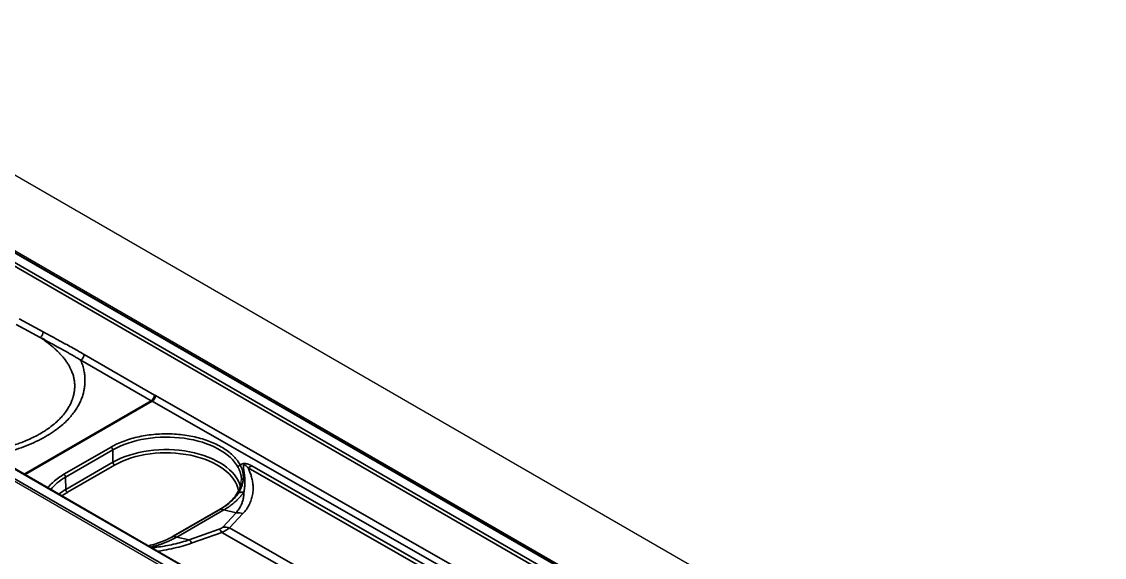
# Model space of a CAD drawing. Header units: millimetres. Extents: x 101 to 3000, y 150 to 4305.
# Drawn here: x 1850.9 to 2023.9, y 1246 to 1331.7 of the extents above; entities that cross this region are included whole.
import ezdxf

# ---------------------------------------------------------------- set-up
doc = ezdxf.new("R2010")
doc.units = ezdxf.units.MM
doc.header["$LTSCALE"] = 15
doc.layers.add('_Sichtbarkanten', color=7, linetype='Continuous', lineweight=25)
doc.layers.add('Sichtbar schmal (ISO)', color=7, linetype='Continuous', lineweight=35)

msp = doc.modelspace()

# ---------------------------------------------------------------- linework, layer by layer
at = {"layer": '_Sichtbarkanten'}
for p, q in [((1594.38, 1454.61), (2071.68, 1179.05)), ((1611.35, 1432.49), (2033.51, 1188.76)), ((1612.04, 1432.35), (2033.12, 1189.24)), ((2001.14, 1170.78), (1580.06, 1413.89)), ((2003.53, 1171.46), (1581.4, 1415.18)), ((1882.59, 1253.74), (1875.07, 1249.39))]:
    msp.add_line(p, q, dxfattribs=at)
msp.add_ellipse((1875.26, 1249.07), major_axis=(-0.187, 0.325), ratio=0.589802, start_param=0.000536, end_param=0.000639, dxfattribs=at)
for points in [[(1885.38, 1256.28), (1885.81, 1256.99), (1886.03, 1257.71), (1886.05, 1258.38)], [(1882.59, 1253.74), (1882.59, 1253.74), (1882.59, 1253.74), (1882.59, 1253.74)]]:
    msp.add_open_spline(points, degree=3, dxfattribs=at)
for points, knots in [([(1882.59, 1253.74), (1883.5, 1254.26), (1884.26, 1254.87), (1885.04, 1255.77), (1885.22, 1256.03), (1885.38, 1256.28)], [0, 0, 0, 0, 0.5172031, 0.5172031, 0.7129245, 0.7129245, 0.7129245, 0.7129245]), ([(1871.15, 1247.89), (1872.16, 1248.13), (1873.13, 1248.45), (1874.36, 1249.01), (1874.73, 1249.2), (1875.07, 1249.39)], [0.0820415, 0.0820415, 0.0820415, 0.0820415, 0.5203042, 0.5203042, 0.7160716, 0.7160716, 0.7160716, 0.7160716])]:
    msp.add_open_spline(points, degree=3, knots=knots, dxfattribs=at)
at = {"layer": 'Sichtbar schmal (ISO)'}
for p, q in [((2031.71, 1187.52), (1609.57, 1431.24)), ((1609.84, 1431.69), (2031.97, 1187.97)), ((2033.32, 1188.74), (1611.17, 1432.47)), ((1579.87, 1414.4), (2002.02, 1170.67)), ((2003.34, 1171.44), (1581.21, 1415.16)), ((1850.51, 1284.15), (1854.37, 1282.06)), ((1850.05, 1283.26), (1853.91, 1281.18)), ((1860.37, 1277.55), (1871.63, 1271.05)), ((1860.9, 1278.46), (1872.16, 1271.95)), ((1872.3, 1271.88), (2026.57, 1183.75)), ((1851.34, 1259.33), (1871.63, 1271.05)), ((1851.48, 1259.25), (1871.77, 1270.97)), ((1871.77, 1270.97), (2025.52, 1183.15)), ((1857.68, 1259.29), (1865.21, 1263.64)), ((1857.95, 1258.84), (1865.48, 1263.18)), ((1865.48, 1263.18), (1865.51, 1261.21)), ((1857.98, 1256.86), (1865.51, 1261.21)), ((1858.24, 1256.41), (1865.77, 1260.76)), ((1887.1, 1260.33), (2001.47, 1194.99)), ((1887.71, 1260.64), (2002.07, 1195.3)), ((1857.95, 1258.84), (1857.98, 1256.86)), ((1887.87, 1257.85), (1887.87, 1257.85)), ((1882.73, 1253.74), (1875.21, 1249.4)), ((1875.71, 1249.26), (1883.23, 1253.6)), ((1885.22, 1253.15), (1883.08, 1250.86)), ((1885.22, 1253.15), (1883.23, 1253.6)), ((1886.28, 1253), (1884.15, 1250.71)), ((1877.7, 1248.81), (1875.71, 1249.26)), ((1882.48, 1250.51), (1877.7, 1248.81)), ((1882.93, 1250.01), (1878.16, 1248.31)), ((1882.93, 1250.01), (1980.94, 1194.02)), ((1884.15, 1250.71), (1982.15, 1194.72))]:
    msp.add_line(p, q, dxfattribs=at)
for centre, major_axis, ratio, start_param, end_param in [((1853.84, 1281.77), (0.356, 0.66), 0.595228, 4.00544, 5.463512), ((1860.37, 1278.16), (0.375, 0.65), 0.57735, 3.926991, 5.480334), ((1871.63, 1271.66), (0.375, 0.65), 0.57735, 3.926992, 5.480334), ((1871.77, 1271.58), (0.372, 0.651), 0.580313, 3.924309, 5.477656), ((1872.66, 1305.59), (-17.74, 35.69), 0.584954, 2.419128, 2.424095), ((1871.63, 1301.66), (18.75, -32.48), 0.57735, 5.497787, 5.503023), ((1874, 1258.32), (12.05, 0.06), 0.574224, 0.295803, 2.353525), ((1865.21, 1263.33), (0.188, -0.325), 0.57735, 0.802851, 2.36143), ((1874, 1256.31), (12.01, 0), 0.57735, 0.149566, 2.356194), ((1874, 1256.01), (11.63, 0), 0.57735, 0.093863, 2.356194), ((1865.77, 1261.06), (-0.187, 0.325), 0.57735, 0.802851, 2.356194), ((1885.87, 1260.45), (-0.33, -0.177), 0.783058, 4.318505, 5.869395), ((1887.68, 1266.78), (3.72, 6.51), 0.580365, 3.809993, 3.92436), ((1866.47, 1253.97), (12.05, 0.06), 0.574225, 2.353524, 2.698243), ((1857.68, 1258.98), (0.187, -0.325), 0.57735, 0.802851, 2.36143), ((1866.47, 1251.96), (12.01, 0), 0.57735, 2.356194, 2.495666), ((1866.47, 1251.66), (11.63, 0), 0.57735, 2.356194, 2.468253), ((1858.24, 1256.71), (-0.187, 0.325), 0.57735, 0.802851, 2.356194), ((1885.7, 1256.09), (-0.32, 0.196), 0.763655, 5.367945, 6.283189), ((1884.09, 1262.66), (-6.65, 3.47), 0.783417, 2.174068, 2.29128), ((1881.68, 1260.35), (-3.75, 6.5), 0.57735, 2.55575, 2.652887), ((1885.99, 1249.78), (-2.74, 2.56), 0.803702, 5.270685, 5.583182), ((1875.26, 1249.07), (-0.187, 0.325), 0.589802, 5.697944, 6.283721), ((1874.16, 1256.01), (-3.75, 6.5), 0.57735, 2.55575, 2.652887), ((1883.25, 1247.14), (-1.26, 3.53), 0.268501, 5.561414, 5.87391), ((1883.86, 1247.48), (-2.74, 2.56), 0.803702, 5.270686, 5.583183), ((1878.47, 1245.44), (-1.26, 3.53), 0.268501, 5.561414, 5.87391)]:
    msp.add_ellipse(centre, major_axis=major_axis, ratio=ratio, start_param=start_param, end_param=end_param, dxfattribs=at)
for points, knots in [([(1845.13, 1262.92), (1845.19, 1262.93), (1845.25, 1262.94), (1845.32, 1262.95), (1845.64, 1262.99), (1845.98, 1263.05), (1846.32, 1263.11), (1846.38, 1263.13), (1846.44, 1263.14), (1846.5, 1263.15), (1846.91, 1263.23), (1847.35, 1263.32), (1847.8, 1263.43), (1847.93, 1263.46), (1848.06, 1263.49), (1848.2, 1263.53), (1848.53, 1263.61), (1848.87, 1263.71), (1849.22, 1263.81), (1849.47, 1263.89), (1849.72, 1263.97), (1849.97, 1264.05), (1850.22, 1264.13), (1850.48, 1264.22), (1850.73, 1264.31), (1851.03, 1264.43), (1851.34, 1264.55), (1851.64, 1264.67), (1851.83, 1264.76), (1852.03, 1264.84), (1852.22, 1264.93), (1852.55, 1265.08), (1852.87, 1265.23), (1853.18, 1265.39), (1853.33, 1265.47), (1853.47, 1265.55), (1853.61, 1265.63), (1853.95, 1265.82), (1854.28, 1266.01), (1854.58, 1266.2), (1854.67, 1266.26), (1854.76, 1266.32), (1854.85, 1266.38), (1855.2, 1266.62), (1855.53, 1266.86), (1855.83, 1267.09), (1855.85, 1267.11), (1855.86, 1267.12), (1855.88, 1267.14), (1856.19, 1267.39), (1856.47, 1267.63), (1856.72, 1267.87), (1856.78, 1267.93), (1856.85, 1267.99), (1856.91, 1268.05), (1857.08, 1268.23), (1857.24, 1268.4), (1857.39, 1268.56), (1857.54, 1268.74), (1857.68, 1268.91), (1857.81, 1269.08), (1857.85, 1269.12), (1857.88, 1269.17), (1857.92, 1269.22), (1858.07, 1269.43), (1858.21, 1269.64), (1858.34, 1269.84), (1858.4, 1269.95), (1858.47, 1270.05), (1858.52, 1270.16), (1858.58, 1270.26), (1858.63, 1270.36), (1858.69, 1270.47), (1858.79, 1270.67), (1858.88, 1270.88), (1858.96, 1271.1), (1858.99, 1271.16), (1859.01, 1271.22), (1859.03, 1271.29), (1859.09, 1271.44), (1859.14, 1271.59), (1859.18, 1271.74), (1859.24, 1271.95), (1859.28, 1272.17), (1859.32, 1272.38), (1859.32, 1272.41), (1859.33, 1272.43), (1859.33, 1272.45), (1859.36, 1272.65), (1859.38, 1272.84), (1859.39, 1273.03), (1859.41, 1273.24), (1859.41, 1273.45), (1859.4, 1273.65), (1859.4, 1273.66), (1859.4, 1273.68), (1859.4, 1273.69), (1859.39, 1273.9), (1859.37, 1274.13), (1859.33, 1274.35), (1859.3, 1274.53), (1859.26, 1274.71), (1859.22, 1274.89), (1859.21, 1274.93), (1859.2, 1274.97), (1859.19, 1275.02), (1859.12, 1275.24), (1859.05, 1275.47), (1858.96, 1275.69), (1858.9, 1275.85), (1858.83, 1276.01), (1858.75, 1276.17), (1858.72, 1276.24), (1858.68, 1276.31), (1858.65, 1276.38), (1858.53, 1276.6), (1858.4, 1276.83), (1858.27, 1277.03), (1858.16, 1277.2), (1858.04, 1277.37), (1857.93, 1277.52), (1857.91, 1277.55), (1857.89, 1277.58), (1857.86, 1277.61), (1857.73, 1277.79), (1857.59, 1277.95), (1857.46, 1278.11), (1857.32, 1278.27), (1857.19, 1278.41), (1857.05, 1278.56), (1856.92, 1278.7), (1856.78, 1278.84), (1856.64, 1278.97), (1856.63, 1278.99), (1856.61, 1279), (1856.6, 1279.01), (1856.47, 1279.13), (1856.35, 1279.25), (1856.22, 1279.37), (1856.07, 1279.5), (1855.93, 1279.62), (1855.78, 1279.74), (1855.64, 1279.87), (1855.49, 1279.99), (1855.34, 1280.11), (1855.18, 1280.23), (1855.03, 1280.35), (1854.87, 1280.47), (1854.72, 1280.59), (1854.56, 1280.71), (1854.4, 1280.83), (1854.38, 1280.84), (1854.36, 1280.86), (1854.33, 1280.87), (1854.2, 1280.98), (1854.05, 1281.08), (1853.91, 1281.18)], [0.3621811, 0.3621811, 0.3621811, 0.3621811, 0.3653846, 0.3653846, 0.3653846, 0.3818232, 0.3818232, 0.3818232, 0.3846154, 0.3846154, 0.3846154, 0.4038462, 0.4038462, 0.4038462, 0.4093576, 0.4093576, 0.4093576, 0.4230769, 0.4230769, 0.4230769, 0.4327241, 0.4327241, 0.4327241, 0.4423077, 0.4423077, 0.4423077, 0.4539652, 0.4539652, 0.4539652, 0.4615385, 0.4615385, 0.4615385, 0.474558, 0.474558, 0.474558, 0.4807692, 0.4807692, 0.4807692, 0.4956006, 0.4956006, 0.4956006, 0.5, 0.5, 0.5, 0.5181467, 0.5181467, 0.5181467, 0.5192308, 0.5192308, 0.5192308, 0.5384615, 0.5384615, 0.5384615, 0.5434493, 0.5434493, 0.5434493, 0.5576923, 0.5576923, 0.5576923, 0.5727792, 0.5727792, 0.5727792, 0.5769231, 0.5769231, 0.5769231, 0.5961538, 0.5961538, 0.5961538, 0.6058788, 0.6058788, 0.6058788, 0.6153846, 0.6153846, 0.6153846, 0.6346154, 0.6346154, 0.6346154, 0.6403017, 0.6403017, 0.6403017, 0.6538462, 0.6538462, 0.6538462, 0.6730769, 0.6730769, 0.6730769, 0.6751186, 0.6751186, 0.6751186, 0.6923077, 0.6923077, 0.6923077, 0.7106147, 0.7106147, 0.7106147, 0.7115385, 0.7115385, 0.7115385, 0.7307692, 0.7307692, 0.7307692, 0.7464052, 0.7464052, 0.7464052, 0.75, 0.75, 0.75, 0.7692308, 0.7692308, 0.7692308, 0.7825567, 0.7825567, 0.7825567, 0.7884615, 0.7884615, 0.7884615, 0.8076923, 0.8076923, 0.8076923, 0.8236648, 0.8236648, 0.8236648, 0.8269231, 0.8269231, 0.8269231, 0.8461538, 0.8461538, 0.8461538, 0.8653846, 0.8653846, 0.8653846, 0.8846154, 0.8846154, 0.8846154, 0.8864713, 0.8864713, 0.8864713, 0.9038462, 0.9038462, 0.9038462, 0.9230769, 0.9230769, 0.9230769, 0.9423077, 0.9423077, 0.9423077, 0.9615385, 0.9615385, 0.9615385, 0.9807692, 0.9807692, 0.9807692, 0.9833197, 0.9833197, 0.9833197, 1, 1, 1, 1]), ([(1853.91, 1281.18), (1854.35, 1280.94), (1854.77, 1280.7), (1855.18, 1280.48), (1855.21, 1280.46), (1855.24, 1280.45), (1855.28, 1280.43), (1855.64, 1280.23), (1855.99, 1280.03), (1856.32, 1279.85), (1856.39, 1279.81), (1856.45, 1279.78), (1856.51, 1279.74), (1856.81, 1279.58), (1857.09, 1279.42), (1857.36, 1279.27), (1857.45, 1279.22), (1857.54, 1279.17), (1857.63, 1279.12), (1857.89, 1278.97), (1858.15, 1278.83), (1858.39, 1278.69), (1858.47, 1278.64), (1858.55, 1278.6), (1858.63, 1278.55), (1858.9, 1278.4), (1859.16, 1278.25), (1859.41, 1278.1), (1859.46, 1278.08), (1859.5, 1278.05), (1859.54, 1278.03), (1859.83, 1277.86), (1860.11, 1277.7), (1860.37, 1277.55)], [0, 0, 0, 0, 0.1540501, 0.1540501, 0.1540501, 0.1666667, 0.1666667, 0.1666667, 0.3069509, 0.3069509, 0.3069509, 0.3333333, 0.3333333, 0.3333333, 0.4590457, 0.4590457, 0.4590457, 0.5, 0.5, 0.5, 0.6250424, 0.6250424, 0.6250424, 0.6666667, 0.6666667, 0.6666667, 0.8081362, 0.8081362, 0.8081362, 0.8333333, 0.8333333, 0.8333333, 1, 1, 1, 1]), ([(1846.2, 1262.3), (1846.5, 1262.36), (1847.24, 1262.5), (1848.5, 1262.8), (1850.03, 1263.25), (1851.65, 1263.82), (1853.24, 1264.5), (1854.71, 1265.27), (1855.99, 1266.08), (1857.07, 1266.88), (1857.94, 1267.66), (1858.64, 1268.38), (1859.2, 1269.06), (1859.66, 1269.72), (1860.05, 1270.38), (1860.38, 1271.06), (1860.65, 1271.74), (1860.84, 1272.44), (1860.98, 1273.14), (1861.05, 1273.84), (1861.05, 1274.57), (1860.99, 1275.3), (1860.85, 1276.06), (1860.64, 1276.84), (1860.46, 1277.31), (1860.37, 1277.55)], [0.311186, 0.311186, 0.311186, 0.311186, 0.3333333, 0.3636364, 0.3939394, 0.4242424, 0.4545455, 0.4848485, 0.5151515, 0.5454545, 0.5757576, 0.6060606, 0.6363636, 0.6666667, 0.6969697, 0.7272727, 0.7575758, 0.7878788, 0.8181818, 0.8484848, 0.8787879, 0.9090909, 0.9393939, 0.969697, 1, 1, 1, 1]), ([(1865.21, 1263.64), (1865.52, 1263.82), (1866.18, 1264.16), (1867.27, 1264.62), (1868.45, 1265), (1869.69, 1265.32), (1870.98, 1265.55), (1872.3, 1265.7), (1873.65, 1265.77), (1875, 1265.75), (1876.33, 1265.65), (1877.64, 1265.47), (1878.91, 1265.21), (1880.11, 1264.87), (1881.25, 1264.45), (1882.3, 1263.97), (1883.26, 1263.43), (1884.1, 1262.83), (1884.83, 1262.18), (1885.43, 1261.48), (1885.74, 1261), (1885.87, 1260.75)], [0, 0, 0, 0, 0.0526316, 0.1052632, 0.1578947, 0.2105263, 0.2631579, 0.3157895, 0.3684211, 0.4210526, 0.4736842, 0.5263158, 0.5789474, 0.6315789, 0.6842105, 0.7368421, 0.7894737, 0.8421053, 0.8947368, 0.9473684, 1, 1, 1, 1]), ([(1885.51, 1260.39), (1885.53, 1260.35), (1885.55, 1260.32), (1885.57, 1260.28), (1885.58, 1260.27), (1885.58, 1260.27), (1885.58, 1260.27), (1885.6, 1260.23), (1885.62, 1260.19), (1885.64, 1260.15), (1885.64, 1260.15), (1885.64, 1260.14), (1885.65, 1260.13), (1885.66, 1260.1), (1885.68, 1260.06), (1885.7, 1260.01), (1885.71, 1260), (1885.71, 1259.99), (1885.71, 1259.98), (1885.73, 1259.95), (1885.75, 1259.9), (1885.77, 1259.86), (1885.77, 1259.85), (1885.78, 1259.83), (1885.78, 1259.82), (1885.8, 1259.78), (1885.81, 1259.74), (1885.83, 1259.7), (1885.84, 1259.68), (1885.84, 1259.66), (1885.85, 1259.64), (1885.86, 1259.6), (1885.88, 1259.56), (1885.89, 1259.52), (1885.9, 1259.49), (1885.9, 1259.47), (1885.91, 1259.44), (1885.92, 1259.4), (1885.93, 1259.36), (1885.94, 1259.32), (1885.95, 1259.28), (1885.96, 1259.25), (1885.97, 1259.22), (1885.98, 1259.18), (1885.98, 1259.14), (1885.99, 1259.1), (1886, 1259.06), (1886.01, 1259.02), (1886.01, 1258.97), (1886.02, 1258.93), (1886.02, 1258.89), (1886.03, 1258.85), (1886.03, 1258.8), (1886.04, 1258.75), (1886.04, 1258.7), (1886.04, 1258.66), (1886.05, 1258.62), (1886.05, 1258.59), (1886.05, 1258.52), (1886.05, 1258.46), (1886.05, 1258.39), (1886.05, 1258.39), (1886.05, 1258.38), (1886.05, 1258.38)], [0, 0, 0, 0, 0.0625, 0.0625, 0.0625, 0.0661891, 0.0661891, 0.0661891, 0.125, 0.125, 0.125, 0.1331624, 0.1331624, 0.1331624, 0.1875, 0.1875, 0.1875, 0.1999486, 0.1999486, 0.1999486, 0.25, 0.25, 0.25, 0.2665749, 0.2665749, 0.2665749, 0.3125, 0.3125, 0.3125, 0.3331226, 0.3331226, 0.3331226, 0.375, 0.375, 0.375, 0.3996603, 0.3996603, 0.3996603, 0.4375, 0.4375, 0.4375, 0.4662528, 0.4662528, 0.4662528, 0.5, 0.5, 0.5, 0.5329208, 0.5329208, 0.5329208, 0.5625, 0.5625, 0.5625, 0.5996775, 0.5996775, 0.5996775, 0.625, 0.625, 0.625, 0.6665373, 0.6665373, 0.6665373, 0.6685496, 0.6685496, 0.6685496, 0.6685496]), ([(1885.87, 1260.75), (1885.88, 1260.73), (1885.9, 1260.71), (1885.91, 1260.68), (1885.91, 1260.67), (1885.92, 1260.65), (1885.93, 1260.64), (1885.93, 1260.62), (1885.94, 1260.61), (1885.95, 1260.59), (1885.96, 1260.57), (1885.97, 1260.54), (1885.98, 1260.51), (1885.99, 1260.51), (1885.99, 1260.51), (1885.99, 1260.51), (1886, 1260.48), (1886.01, 1260.45), (1886.02, 1260.42), (1886.03, 1260.4), (1886.04, 1260.39), (1886.04, 1260.37), (1886.05, 1260.36), (1886.05, 1260.34), (1886.06, 1260.33), (1886.07, 1260.3), (1886.08, 1260.27), (1886.09, 1260.24), (1886.1, 1260.23), (1886.1, 1260.22), (1886.1, 1260.21), (1886.11, 1260.19), (1886.12, 1260.17), (1886.13, 1260.14), (1886.14, 1260.11), (1886.15, 1260.08), (1886.16, 1260.04), (1886.17, 1260.01), (1886.18, 1259.97), (1886.2, 1259.93), (1886.2, 1259.91), (1886.21, 1259.88), (1886.22, 1259.86), (1886.22, 1259.84), (1886.23, 1259.83), (1886.23, 1259.81), (1886.24, 1259.77), (1886.25, 1259.72), (1886.26, 1259.68), (1886.26, 1259.67), (1886.27, 1259.66), (1886.27, 1259.65), (1886.28, 1259.61), (1886.28, 1259.58), (1886.29, 1259.54), (1886.3, 1259.5), (1886.3, 1259.46), (1886.31, 1259.42), (1886.31, 1259.41), (1886.31, 1259.39), (1886.32, 1259.38), (1886.32, 1259.32), (1886.33, 1259.27), (1886.34, 1259.21), (1886.34, 1259.2), (1886.34, 1259.18), (1886.34, 1259.17), (1886.35, 1259.12), (1886.35, 1259.07), (1886.35, 1259.02), (1886.35, 1258.98), (1886.36, 1258.94), (1886.36, 1258.89), (1886.36, 1258.86), (1886.36, 1258.84), (1886.36, 1258.81), (1886.36, 1258.74), (1886.35, 1258.66), (1886.35, 1258.58), (1886.35, 1258.58), (1886.35, 1258.57), (1886.35, 1258.57), (1886.34, 1258.48), (1886.34, 1258.39), (1886.32, 1258.3), (1886.32, 1258.28), (1886.32, 1258.26), (1886.31, 1258.24), (1886.3, 1258.16), (1886.29, 1258.08), (1886.27, 1258), (1886.26, 1257.95), (1886.25, 1257.9), (1886.24, 1257.85), (1886.23, 1257.8), (1886.21, 1257.74), (1886.19, 1257.69), (1886.17, 1257.6), (1886.14, 1257.51), (1886.11, 1257.42), (1886.1, 1257.4), (1886.1, 1257.39), (1886.09, 1257.37), (1886.05, 1257.26), (1886.01, 1257.15), (1885.96, 1257.04), (1885.95, 1257.01), (1885.93, 1256.98), (1885.91, 1256.94), (1885.88, 1256.87), (1885.84, 1256.79), (1885.8, 1256.71), (1885.75, 1256.61), (1885.69, 1256.51), (1885.62, 1256.4)], [0, 0, 0, 0, 0.0416341, 0.0416341, 0.0416341, 0.0625, 0.0625, 0.0625, 0.0866207, 0.0866207, 0.0866207, 0.125, 0.125, 0.125, 0.1276593, 0.1276593, 0.1276593, 0.1662083, 0.1662083, 0.1662083, 0.1875, 0.1875, 0.1875, 0.2033565, 0.2033565, 0.2033565, 0.2399222, 0.2399222, 0.2399222, 0.25, 0.25, 0.25, 0.2764862, 0.2764862, 0.2764862, 0.3125, 0.3125, 0.3125, 0.3510776, 0.3510776, 0.3510776, 0.375, 0.375, 0.375, 0.3895387, 0.3895387, 0.3895387, 0.4289244, 0.4289244, 0.4289244, 0.4375, 0.4375, 0.4375, 0.4693245, 0.4693245, 0.4693245, 0.5, 0.5, 0.5, 0.5108569, 0.5108569, 0.5108569, 0.553618, 0.553618, 0.553618, 0.5625, 0.5625, 0.5625, 0.597656, 0.597656, 0.597656, 0.625, 0.625, 0.625, 0.6431249, 0.6431249, 0.6431249, 0.6875, 0.6875, 0.6875, 0.6904332, 0.6904332, 0.6904332, 0.7396953, 0.7396953, 0.7396953, 0.75, 0.75, 0.75, 0.7896329, 0.7896329, 0.7896329, 0.8125, 0.8125, 0.8125, 0.837854, 0.837854, 0.837854, 0.875, 0.875, 0.875, 0.8829222, 0.8829222, 0.8829222, 0.9250289, 0.9250289, 0.9250289, 0.9375, 0.9375, 0.9375, 0.9648926, 0.9648926, 0.9648926, 0.9999999, 0.9999999, 0.9999999, 0.9999999]), ([(1885.87, 1260.75), (1885.89, 1260.77), (1885.93, 1260.81), (1886, 1260.86), (1886.06, 1260.9), (1886.13, 1260.94), (1886.21, 1260.97), (1886.28, 1260.99), (1886.35, 1261.01), (1886.43, 1261.02), (1886.52, 1261.02), (1886.61, 1261.02), (1886.71, 1261.01), (1886.82, 1260.99), (1886.94, 1260.97), (1887.06, 1260.94), (1887.18, 1260.89), (1887.3, 1260.84), (1887.43, 1260.78), (1887.57, 1260.72), (1887.66, 1260.67), (1887.71, 1260.64)], [0, 0, 0, 0, 0.0526316, 0.1052632, 0.1578947, 0.2105263, 0.2631579, 0.3157895, 0.3684211, 0.4210526, 0.4736842, 0.5263158, 0.5789474, 0.6315789, 0.6842105, 0.7368421, 0.7894737, 0.8421053, 0.8947368, 0.9473684, 0.9999999, 0.9999999, 0.9999999, 0.9999999]), ([(1887.1, 1260.33), (1887.19, 1260.16), (1887.27, 1259.97), (1887.35, 1259.77), (1887.43, 1259.58), (1887.51, 1259.37), (1887.58, 1259.15), (1887.65, 1258.93), (1887.71, 1258.7), (1887.76, 1258.45), (1887.82, 1258.21), (1887.86, 1257.95), (1887.88, 1257.68), (1887.91, 1257.41), (1887.92, 1257.13), (1887.91, 1256.85), (1887.9, 1256.57), (1887.87, 1256.29), (1887.82, 1256.02), (1887.77, 1255.74), (1887.7, 1255.47), (1887.61, 1255.21), (1887.52, 1254.94), (1887.41, 1254.68), (1887.28, 1254.43), (1887.15, 1254.17), (1887, 1253.92), (1886.84, 1253.68), (1886.67, 1253.45), (1886.48, 1253.22), (1886.28, 1253)], [0, 0, 0, 0, 0.1, 0.1, 0.1, 0.2, 0.2, 0.2, 0.3, 0.3, 0.3, 0.4, 0.4, 0.4, 0.5, 0.5, 0.5, 0.6, 0.6, 0.6, 0.7, 0.7, 0.7, 0.8, 0.8, 0.8, 0.9, 0.9, 0.9, 1, 1, 1, 1]), ([(1886.43, 1256.46), (1886.46, 1256.56), (1886.48, 1256.66), (1886.49, 1256.76), (1886.5, 1256.77), (1886.5, 1256.78), (1886.5, 1256.79), (1886.52, 1256.89), (1886.53, 1256.99), (1886.54, 1257.09), (1886.54, 1257.1), (1886.55, 1257.11), (1886.55, 1257.12), (1886.56, 1257.21), (1886.57, 1257.31), (1886.58, 1257.4), (1886.58, 1257.41), (1886.58, 1257.42), (1886.58, 1257.43), (1886.59, 1257.53), (1886.59, 1257.62), (1886.6, 1257.72), (1886.6, 1257.73), (1886.6, 1257.73), (1886.6, 1257.74), (1886.6, 1257.84), (1886.6, 1257.93), (1886.6, 1258.03), (1886.6, 1258.03), (1886.6, 1258.04), (1886.6, 1258.05), (1886.6, 1258.14), (1886.6, 1258.23), (1886.6, 1258.32), (1886.6, 1258.33), (1886.6, 1258.33), (1886.6, 1258.34), (1886.6, 1258.43), (1886.59, 1258.51), (1886.59, 1258.58), (1886.59, 1258.59), (1886.59, 1258.6), (1886.59, 1258.6), (1886.58, 1258.68), (1886.58, 1258.75), (1886.57, 1258.82), (1886.57, 1258.83), (1886.57, 1258.83), (1886.57, 1258.84), (1886.56, 1258.9), (1886.56, 1258.97), (1886.55, 1259.03), (1886.55, 1259.03), (1886.55, 1259.04), (1886.55, 1259.04), (1886.54, 1259.1), (1886.54, 1259.16), (1886.53, 1259.22), (1886.53, 1259.22), (1886.53, 1259.22), (1886.53, 1259.23), (1886.52, 1259.28), (1886.51, 1259.34), (1886.51, 1259.39), (1886.51, 1259.39), (1886.51, 1259.39), (1886.51, 1259.4), (1886.5, 1259.45), (1886.49, 1259.49), (1886.49, 1259.54), (1886.49, 1259.54), (1886.49, 1259.55), (1886.48, 1259.55), (1886.48, 1259.6), (1886.47, 1259.64), (1886.47, 1259.68), (1886.47, 1259.68), (1886.47, 1259.69), (1886.46, 1259.69), (1886.46, 1259.73), (1886.45, 1259.77), (1886.45, 1259.81), (1886.45, 1259.81), (1886.45, 1259.81), (1886.45, 1259.82), (1886.44, 1259.85), (1886.43, 1259.89), (1886.43, 1259.92), (1886.43, 1259.93), (1886.43, 1259.93), (1886.43, 1259.93), (1886.42, 1259.97), (1886.42, 1260), (1886.41, 1260.03), (1886.41, 1260.03), (1886.41, 1260.03), (1886.41, 1260.04), (1886.41, 1260.07), (1886.4, 1260.1), (1886.4, 1260.13), (1886.4, 1260.13), (1886.4, 1260.13), (1886.4, 1260.13), (1886.4, 1260.16), (1886.39, 1260.19), (1886.39, 1260.22), (1886.39, 1260.22), (1886.39, 1260.22), (1886.39, 1260.22), (1886.39, 1260.25), (1886.38, 1260.27), (1886.38, 1260.3), (1886.38, 1260.32), (1886.37, 1260.35), (1886.37, 1260.37), (1886.37, 1260.4), (1886.37, 1260.42), (1886.37, 1260.44), (1886.37, 1260.46), (1886.37, 1260.49), (1886.37, 1260.51), (1886.36, 1260.53), (1886.37, 1260.54), (1886.37, 1260.56), (1886.37, 1260.58), (1886.37, 1260.6), (1886.37, 1260.61), (1886.37, 1260.63), (1886.37, 1260.65), (1886.38, 1260.66), (1886.38, 1260.67), (1886.38, 1260.69), (1886.39, 1260.7), (1886.39, 1260.71), (1886.39, 1260.72), (1886.4, 1260.73), (1886.4, 1260.74), (1886.41, 1260.75), (1886.42, 1260.76), (1886.42, 1260.76), (1886.43, 1260.77), (1886.44, 1260.77), (1886.44, 1260.78), (1886.45, 1260.78), (1886.46, 1260.79), (1886.47, 1260.79), (1886.48, 1260.79), (1886.49, 1260.79), (1886.5, 1260.79), (1886.51, 1260.79), (1886.52, 1260.79), (1886.53, 1260.79), (1886.54, 1260.79), (1886.55, 1260.78), (1886.57, 1260.78), (1886.58, 1260.77), (1886.6, 1260.77), (1886.61, 1260.76), (1886.63, 1260.75), (1886.65, 1260.74), (1886.66, 1260.73), (1886.68, 1260.72), (1886.7, 1260.71), (1886.72, 1260.69), (1886.74, 1260.68), (1886.76, 1260.67), (1886.78, 1260.65), (1886.8, 1260.63), (1886.82, 1260.62), (1886.84, 1260.6), (1886.86, 1260.58), (1886.88, 1260.56), (1886.9, 1260.54), (1886.93, 1260.51), (1886.95, 1260.49), (1886.97, 1260.47), (1887, 1260.44), (1887.02, 1260.42), (1887.05, 1260.39), (1887.08, 1260.36), (1887.1, 1260.33)], [0, 0, 0, 0, 0.021727, 0.021727, 0.021727, 0.02381, 0.02381, 0.02381, 0.045583, 0.045583, 0.045583, 0.047619, 0.047619, 0.047619, 0.069445, 0.069445, 0.069445, 0.071429, 0.071429, 0.071429, 0.093311, 0.093311, 0.093311, 0.095238, 0.095238, 0.095238, 0.11718, 0.11718, 0.11718, 0.119048, 0.119048, 0.119048, 0.141038, 0.141038, 0.141038, 0.142857, 0.142857, 0.142857, 0.164889, 0.164889, 0.164889, 0.166667, 0.166667, 0.166667, 0.188744, 0.188744, 0.188744, 0.190476, 0.190476, 0.190476, 0.212605, 0.212605, 0.212605, 0.214286, 0.214286, 0.214286, 0.236468, 0.236468, 0.236468, 0.238095, 0.238095, 0.238095, 0.260328, 0.260328, 0.260328, 0.261905, 0.261905, 0.261905, 0.284189, 0.284189, 0.284189, 0.285714, 0.285714, 0.285714, 0.308049, 0.308049, 0.308049, 0.309524, 0.309524, 0.309524, 0.33191, 0.33191, 0.33191, 0.333333, 0.333333, 0.333333, 0.35577, 0.35577, 0.35577, 0.357143, 0.357143, 0.357143, 0.379631, 0.379631, 0.379631, 0.380952, 0.380952, 0.380952, 0.403491, 0.403491, 0.403491, 0.404762, 0.404762, 0.404762, 0.427351, 0.427351, 0.427351, 0.428571, 0.428571, 0.428571, 0.451211, 0.451211, 0.451211, 0.475072, 0.475072, 0.475072, 0.498933, 0.498933, 0.498933, 0.522794, 0.522794, 0.522794, 0.546654, 0.546654, 0.546654, 0.570514, 0.570514, 0.570514, 0.594375, 0.594375, 0.594375, 0.618235, 0.618235, 0.618235, 0.642095, 0.642095, 0.642095, 0.665952, 0.665952, 0.665952, 0.68981, 0.68981, 0.68981, 0.713671, 0.713671, 0.713671, 0.737529, 0.737529, 0.737529, 0.761394, 0.761394, 0.761394, 0.785259, 0.785259, 0.785259, 0.809119, 0.809119, 0.809119, 0.832978, 0.832978, 0.832978, 0.856838, 0.856838, 0.856838, 0.880698, 0.880698, 0.880698, 0.904559, 0.904559, 0.904559, 0.928419, 0.928419, 0.928419, 0.952279, 0.952279, 0.952279, 0.97614, 0.97614, 0.97614, 1, 1, 1, 1]), ([(1855.12, 1257.15), (1855.19, 1257.24), (1855.46, 1257.56), (1855.99, 1258.1), (1856.78, 1258.73), (1857.37, 1259.11), (1857.68, 1259.29)], [0.8218211, 0.8218211, 0.8218211, 0.8218211, 0.8421053, 0.8947368, 0.9473684, 1, 1, 1, 1]), ([(1885.62, 1256.4), (1885.47, 1256.15), (1885.3, 1255.91), (1885.1, 1255.67), (1884.9, 1255.43), (1884.68, 1255.2), (1884.43, 1254.98), (1884.19, 1254.75), (1883.92, 1254.54), (1883.64, 1254.33), (1883.35, 1254.12), (1883.05, 1253.93), (1882.73, 1253.74)], [0, 0, 0, 0, 0.248741, 0.248741, 0.248741, 0.499365, 0.499365, 0.499365, 0.749894, 0.749894, 0.749894, 1, 1, 1, 1]), ([(1883.23, 1253.6), (1883.44, 1253.72), (1883.63, 1253.84), (1883.8, 1253.95), (1883.82, 1253.96), (1883.83, 1253.97), (1883.85, 1253.98), (1884.01, 1254.09), (1884.15, 1254.19), (1884.28, 1254.28), (1884.31, 1254.3), (1884.33, 1254.32), (1884.35, 1254.34), (1884.47, 1254.43), (1884.58, 1254.51), (1884.69, 1254.59), (1884.72, 1254.62), (1884.75, 1254.64), (1884.77, 1254.66), (1884.87, 1254.74), (1884.95, 1254.82), (1885.04, 1254.89), (1885.07, 1254.92), (1885.1, 1254.94), (1885.13, 1254.97), (1885.2, 1255.04), (1885.27, 1255.11), (1885.34, 1255.17), (1885.37, 1255.2), (1885.41, 1255.23), (1885.43, 1255.26), (1885.5, 1255.33), (1885.56, 1255.39), (1885.62, 1255.45), (1885.65, 1255.49), (1885.68, 1255.52), (1885.71, 1255.55), (1885.77, 1255.62), (1885.83, 1255.68), (1885.89, 1255.75), (1885.92, 1255.78), (1885.94, 1255.81), (1885.97, 1255.84), (1886.03, 1255.92), (1886.1, 1256), (1886.16, 1256.08), (1886.17, 1256.1), (1886.19, 1256.12), (1886.21, 1256.15), (1886.29, 1256.25), (1886.36, 1256.35), (1886.43, 1256.46)], [0, 0, 0, 0, 0.1017218, 0.1017218, 0.1017218, 0.1111111, 0.1111111, 0.1111111, 0.2046711, 0.2046711, 0.2046711, 0.2222222, 0.2222222, 0.2222222, 0.308684, 0.308684, 0.308684, 0.3333333, 0.3333333, 0.3333333, 0.4139675, 0.4139675, 0.4139675, 0.4444444, 0.4444444, 0.4444444, 0.521176, 0.521176, 0.521176, 0.5555556, 0.5555556, 0.5555556, 0.6300864, 0.6300864, 0.6300864, 0.6666667, 0.6666667, 0.6666667, 0.7425849, 0.7425849, 0.7425849, 0.7777778, 0.7777778, 0.7777778, 0.8638146, 0.8638146, 0.8638146, 0.8888889, 0.8888889, 0.8888889, 0.9999999, 0.9999999, 0.9999999, 0.9999999]), ([(1886.43, 1256.46), (1886.43, 1256.42), (1886.44, 1256.39), (1886.44, 1256.36), (1886.44, 1256.15), (1886.43, 1255.95), (1886.4, 1255.75), (1886.4, 1255.72), (1886.39, 1255.69), (1886.39, 1255.66), (1886.36, 1255.45), (1886.32, 1255.26), (1886.26, 1255.06), (1886.26, 1255.03), (1886.25, 1255.01), (1886.24, 1254.98), (1886.18, 1254.78), (1886.11, 1254.58), (1886.02, 1254.38), (1886.01, 1254.37), (1886, 1254.35), (1885.99, 1254.33), (1885.9, 1254.13), (1885.79, 1253.93), (1885.66, 1253.74), (1885.66, 1253.74), (1885.66, 1253.73), (1885.65, 1253.72), (1885.52, 1253.53), (1885.38, 1253.34), (1885.22, 1253.16), (1885.22, 1253.16), (1885.22, 1253.15), (1885.22, 1253.15)], [0.0000001, 0.0000001, 0.0000001, 0.0000001, 0.0281762, 0.0281762, 0.0281762, 0.2, 0.2, 0.2, 0.2273064, 0.2273064, 0.2273064, 0.4, 0.4, 0.4, 0.4232007, 0.4232007, 0.4232007, 0.6, 0.6, 0.6, 0.6155207, 0.6155207, 0.6155207, 0.8, 0.8, 0.8, 0.8064143, 0.8064143, 0.8064143, 0.9987896, 0.9987896, 0.9987896, 1, 1, 1, 1]), ([(1882.73, 1253.74), (1882.7, 1253.75), (1882.68, 1253.75), (1882.66, 1253.75), (1882.64, 1253.75), (1882.62, 1253.75), (1882.6, 1253.74), (1882.6, 1253.74), (1882.6, 1253.74), (1882.59, 1253.74)], [0, 0, 0, 0, 0.2, 0.2, 0.2, 0.4, 0.4, 0.4, 0.4326714, 0.4326714, 0.4326714, 0.4326714]), ([(1875.21, 1249.4), (1874.89, 1249.21), (1874.55, 1249.04), (1874.19, 1248.88), (1873.84, 1248.71), (1873.46, 1248.56), (1873.08, 1248.42), (1873.07, 1248.42), (1873.07, 1248.42), (1873.07, 1248.42), (1872.69, 1248.28), (1872.29, 1248.15), (1871.88, 1248.04), (1871.88, 1248.04), (1871.88, 1248.04), (1871.87, 1248.04), (1871.65, 1247.98), (1871.43, 1247.92), (1871.2, 1247.87)], [0, 0, 0, 0, 0.25, 0.25, 0.25, 0.5, 0.5, 0.5, 0.5014366, 0.5014366, 0.5014366, 0.75, 0.75, 0.75, 0.7518169, 0.7518169, 0.7518169, 0.8880252, 0.8880252, 0.8880252, 0.8880252]), ([(1871.59, 1247.64), (1871.69, 1247.66), (1871.78, 1247.69), (1871.88, 1247.71), (1871.88, 1247.71), (1871.88, 1247.71), (1871.89, 1247.71), (1872.05, 1247.76), (1872.2, 1247.8), (1872.36, 1247.85), (1872.37, 1247.85), (1872.37, 1247.85), (1872.38, 1247.85), (1872.53, 1247.9), (1872.69, 1247.95), (1872.84, 1248), (1872.85, 1248), (1872.86, 1248), (1872.86, 1248), (1873.02, 1248.06), (1873.18, 1248.11), (1873.34, 1248.17), (1873.35, 1248.17), (1873.35, 1248.17), (1873.36, 1248.17), (1873.53, 1248.24), (1873.7, 1248.3), (1873.88, 1248.37), (1874.06, 1248.45), (1874.24, 1248.52), (1874.44, 1248.61), (1874.44, 1248.61), (1874.45, 1248.62), (1874.45, 1248.62), (1874.64, 1248.7), (1874.84, 1248.8), (1875.04, 1248.9), (1875.05, 1248.9), (1875.06, 1248.91), (1875.06, 1248.91), (1875.27, 1249.02), (1875.49, 1249.13), (1875.71, 1249.26)], [0.1571648, 0.1571648, 0.1571648, 0.1571648, 0.2202695, 0.2202695, 0.2202695, 0.2222222, 0.2222222, 0.2222222, 0.3290383, 0.3290383, 0.3290383, 0.3333333, 0.3333333, 0.3333333, 0.4398323, 0.4398323, 0.4398323, 0.4444444, 0.4444444, 0.4444444, 0.5526627, 0.5526627, 0.5526627, 0.5555556, 0.5555556, 0.5555556, 0.6666667, 0.6666667, 0.6666667, 0.7777778, 0.7777778, 0.7777778, 0.7810456, 0.7810456, 0.7810456, 0.8888889, 0.8888889, 0.8888889, 0.8924579, 0.8924579, 0.8924579, 1, 1, 1, 1]), ([(1883.08, 1250.86), (1883.06, 1250.83), (1883, 1250.78), (1882.9, 1250.71), (1882.78, 1250.64), (1882.64, 1250.57), (1882.53, 1250.53), (1882.48, 1250.51)], [0.0000019, 0.0000019, 0.0000019, 0.0000019, 0.2, 0.4, 0.6, 0.8, 1, 1, 1, 1]), ([(1884.15, 1250.71), (1884.08, 1250.66), (1884.01, 1250.62), (1883.94, 1250.57), (1883.86, 1250.53), (1883.79, 1250.48), (1883.71, 1250.44), (1883.64, 1250.39), (1883.56, 1250.34), (1883.48, 1250.3), (1883.39, 1250.25), (1883.31, 1250.2), (1883.22, 1250.16), (1883.13, 1250.11), (1883.03, 1250.06), (1882.93, 1250.01)], [0.000001, 0.000001, 0.000001, 0.000001, 0.2, 0.2, 0.2, 0.4, 0.4, 0.4, 0.6, 0.6, 0.6, 0.8, 0.8, 0.8, 1, 1, 1, 1]), ([(1877.7, 1248.81), (1877.32, 1248.68), (1876.92, 1248.56), (1876.5, 1248.44), (1876.49, 1248.44), (1876.49, 1248.44), (1876.48, 1248.44), (1876.08, 1248.32), (1875.66, 1248.22), (1875.23, 1248.12), (1875.2, 1248.11), (1875.18, 1248.11), (1875.16, 1248.1), (1874.75, 1248.01), (1874.32, 1247.93), (1873.9, 1247.85), (1873.84, 1247.84), (1873.79, 1247.83), (1873.73, 1247.82), (1873.32, 1247.75), (1872.91, 1247.69), (1872.51, 1247.64), (1872.43, 1247.63), (1872.35, 1247.62), (1872.27, 1247.61), (1872.09, 1247.59), (1871.92, 1247.57), (1871.74, 1247.55)], [0, 0, 0, 0, 0.1980709, 0.1980709, 0.1980709, 0.2, 0.2, 0.2, 0.3895764, 0.3895764, 0.3895764, 0.4, 0.4, 0.4, 0.5772162, 0.5772162, 0.5772162, 0.6, 0.6, 0.6, 0.7675736, 0.7675736, 0.7675736, 0.8, 0.8, 0.8, 0.8743622, 0.8743622, 0.8743622, 0.8743622]), ([(1878.16, 1248.31), (1877.72, 1248.16), (1876.8, 1247.86), (1875.29, 1247.47), (1873.89, 1247.18), (1873.02, 1247.04), (1872.71, 1246.99)], [0, 0, 0, 0, 0.0909091, 0.1818182, 0.2727273, 0.3245409, 0.3245409, 0.3245409, 0.3245409])]:
    msp.add_open_spline(points, degree=3, knots=knots, dxfattribs=at)
msp.add_open_spline([(1854.37, 1282.06), (1854.85, 1281.8), (1855.77, 1281.31), (1857.02, 1280.63), (1858.14, 1280.01), (1859.16, 1279.45), (1860.08, 1278.93), (1860.63, 1278.61), (1860.9, 1278.46)], degree=3, dxfattribs=at)

doc.saveas('drawing.dxf')
